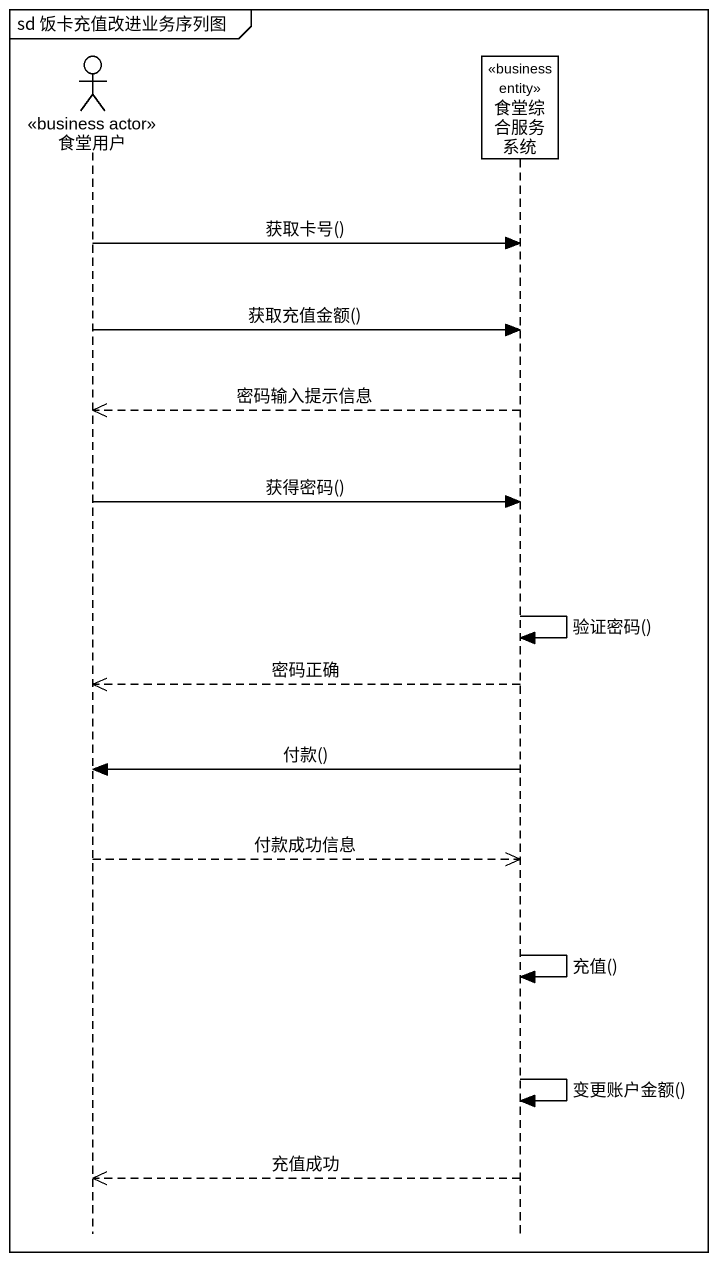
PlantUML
@startuml
mainframe sd 饭卡充值改进业务序列图
hide footbox
actor 食堂用户 <<business actor>>
participant 食堂综合服务系统 <<business entity>>

食堂用户 -> 食堂综合服务系统 : 获取卡号()
食堂用户 -> 食堂综合服务系统 : 获取充值金额()
食堂综合服务系统 -->> 食堂用户 : 密码输入提示信息
食堂用户 -> 食堂综合服务系统 : 获得密码()
食堂综合服务系统 -> 食堂综合服务系统 : 验证密码()
食堂综合服务系统 -->> 食堂用户 : 密码正确
食堂综合服务系统 -> 食堂用户 : 付款()
食堂用户 -->> 食堂综合服务系统 : 付款成功信息
食堂综合服务系统 -> 食堂综合服务系统 : 充值()
食堂综合服务系统 -> 食堂综合服务系统 : 变更账户金额()
食堂综合服务系统 -->> 食堂用户 : 充值成功
@enduml
